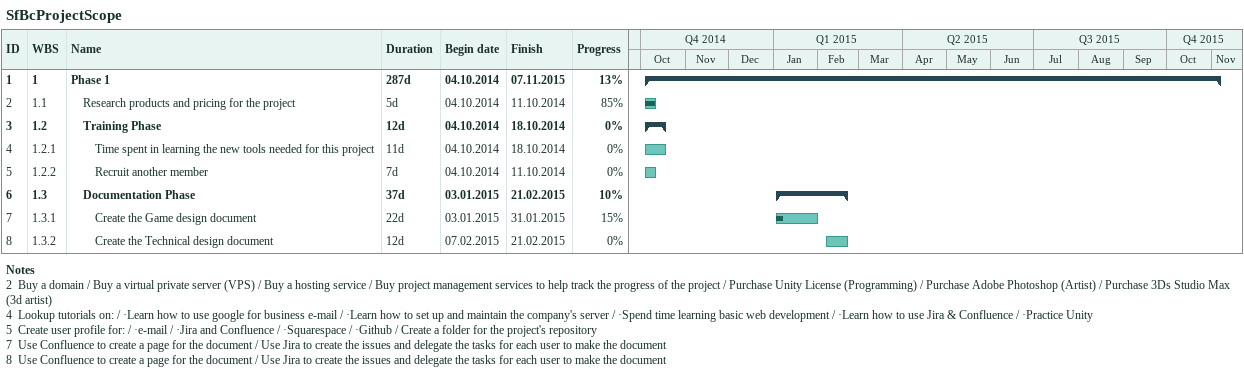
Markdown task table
SfBcProjectScope

| ID | WBS | Task | Duration | Start | Finish | % complete |
|---|---|---|---|---|---|---|
| 1 | 1 | **Phase 1** | 287d | 2014-10-04 | 2015-11-07 | 13 |
| 2 | 1.1 | Research products and pricing for the project | 5d | 2014-10-04 | 2014-10-11 | 85 |
| 3 | 1.2 | **Training Phase** | 12d | 2014-10-04 | 2014-10-18 | 0 |
| 4 | 1.2.1 | Time spent in learning the new tools needed for this project | 11d | 2014-10-04 | 2014-10-18 | 0 |
| 5 | 1.2.2 | Recruit another member | 7d | 2014-10-04 | 2014-10-11 | 0 |
| 6 | 1.3 | **Documentation Phase** | 37d | 2015-01-03 | 2015-02-21 | 10 |
| 7 | 1.3.1 | Create the Game design document | 22d | 2015-01-03 | 2015-01-31 | 15 |
| 8 | 1.3.2 | Create the Technical design document | 12d | 2015-02-07 | 2015-02-21 | 0 |

Notes
- 2: Buy a domain / Buy a virtual private server (VPS) / Buy a hosting service / Buy project management services to help track the progress of the project / Purchase Unity License (Programming) / Purchase Adobe Photoshop (Artist) / Purchase 3Ds Studio Max (3d artist)
- 4: Lookup tutorials on: / ·Learn how to use google for business e-mail / ·Learn how to set up and maintain the company's server / ·Spend time learning basic web development / ·Learn how to use Jira & Confluence / ·Practice Unity
- 5: Create user profile for: / ·e-mail / ·Jira and Confluence / ·Squarespace / ·Github / Create a folder for the project's repository
- 7: Use Confluence to create a page for the document / Use Jira to create the issues and delegate the tasks for each user to make the document
- 8: Use Confluence to create a page for the document / Use Jira to create the issues and delegate the tasks for each user to make the document
